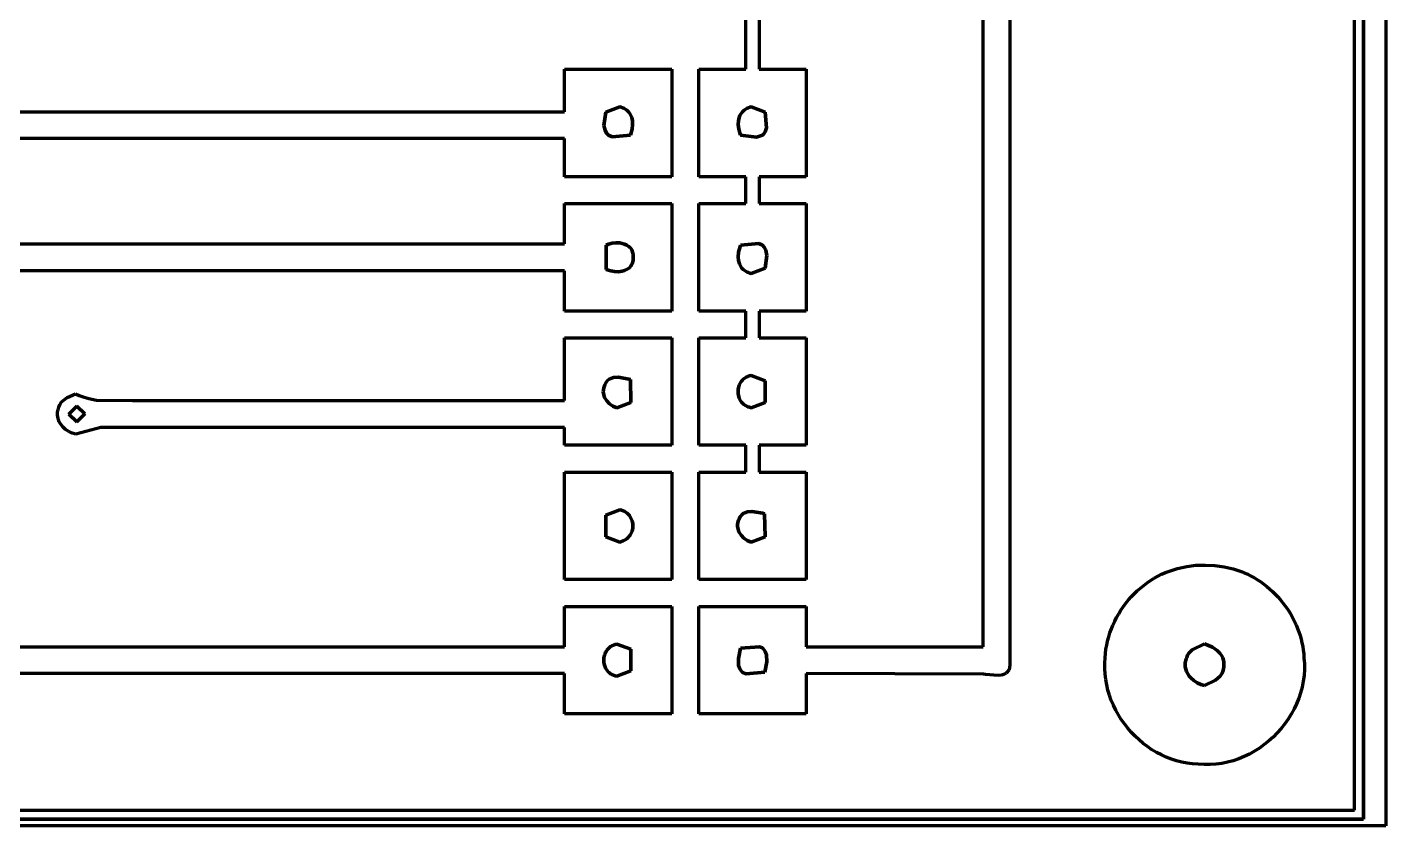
# Model space of a CAD drawing. Header units: millimetres. Extents: x 0 to 15.4, y 0 to 12.6.
# Drawn here: x 11.228 to 15.444, y 0 to 2.478 of the extents above; entities that cross this region are included whole.
import ezdxf

# ---------------------------------------------------------------- set-up
doc = ezdxf.new("R2010")
doc.units = ezdxf.units.MM
doc.layers.add('color#000000ff', color=7, linetype='CONTINUOUS', lineweight=100)
doc.layers.add('color#ffffffff', color=7, linetype='CONTINUOUS', lineweight=100)

msp = doc.modelspace()

# ---------------------------------------------------------------- linework, layer by layer
at = {"layer": 'color#000000ff'}
for p, q in [((15.375, 12.5902), (15.375, 0.0209)), ((15.3473, 0.0486), (15.3472, 12.5625)), ((14.2778, 11.7762), (14.2773, 0.4979)), ((14.1944, 0.5556), (14.1945, 3.9375)), ((13.4583, 2.3472), (13.4583, 3.0348)), ((13.5, 3.0348), (13.5, 2.3472)), ((12.8958, 2.3472), (13.2291, 2.3472)), ((12.8959, 2.2152), (12.8958, 2.3472)), ((13.2291, 2.3472), (13.2291, 2.0139)), ((13.3125, 2.0139), (13.3125, 2.3472)), ((13.3125, 2.3472), (13.4583, 2.3472)), ((13.5, 2.3472), (13.6458, 2.3472)), ((13.6458, 2.3472), (13.6458, 2.0139)), ((11.0966, 2.2156), (12.8959, 2.2152)), ((13.0235, 2.214), (13.018, 2.1728)), ((13.0673, 2.2306), (13.0235, 2.214)), ((13.0716, 2.2294), (13.0673, 2.2306)), ((13.0756, 2.228), (13.0716, 2.2294)), ((13.0793, 2.2264), (13.0756, 2.228)), ((13.0828, 2.2246), (13.0793, 2.2264)), ((13.0889, 2.2204), (13.0828, 2.2246)), ((13.0941, 2.2155), (13.0889, 2.2204)), ((13.0983, 2.21), (13.0941, 2.2155)), ((13.1017, 2.204), (13.0983, 2.21)), ((13.1042, 2.1975), (13.1017, 2.204)), ((13.1064, 2.1872), (13.1042, 2.1975)), ((13.4374, 2.1976), (13.4352, 2.1873)), ((13.4399, 2.2041), (13.4374, 2.1976)), ((13.4433, 2.2101), (13.4399, 2.2041)), ((13.4476, 2.2156), (13.4433, 2.2101)), ((13.4528, 2.2204), (13.4476, 2.2156)), ((13.4558, 2.2226), (13.4528, 2.2204)), ((13.459, 2.2246), (13.4558, 2.2226)), ((13.4625, 2.2264), (13.459, 2.2246)), ((13.4662, 2.2281), (13.4625, 2.2264)), ((13.4702, 2.2295), (13.4662, 2.2281)), ((13.4745, 2.2306), (13.4702, 2.2295)), ((13.5183, 2.2139), (13.4745, 2.2306)), ((13.5225, 2.1653), (13.5183, 2.2139)), ((13.018, 2.1728), (13.0212, 2.158)), ((13.0212, 2.158), (13.0261, 2.149)), ((13.1, 2.143), (13.1053, 2.1614)), ((13.1053, 2.1614), (13.107, 2.1763)), ((13.107, 2.1763), (13.1064, 2.1872)), ((13.4352, 2.1873), (13.4346, 2.1764)), ((13.4346, 2.1764), (13.4362, 2.1615)), ((13.4362, 2.1615), (13.4415, 2.1431)), ((13.5139, 2.1469), (13.5183, 2.1534)), ((13.5183, 2.1534), (13.5225, 2.1653)), ((12.8959, 2.132), (11.1097, 2.1321)), ((12.8959, 2.0138), (12.8959, 2.132)), ((13.0261, 2.149), (13.0317, 2.1427)), ((13.0317, 2.1427), (13.0432, 2.1381)), ((13.0432, 2.1381), (13.1, 2.143)), ((13.4415, 2.1431), (13.4913, 2.1366)), ((13.4913, 2.1366), (13.51, 2.1428)), ((13.51, 2.1428), (13.5139, 2.1469)), ((13.2291, 2.0139), (12.8959, 2.0138)), ((13.4583, 2.0139), (13.3125, 2.0139)), ((13.4583, 1.9306), (13.4583, 2.0139)), ((13.6458, 2.0139), (13.5, 2.0139)), ((13.5, 2.0139), (13.5, 1.9306)), ((12.8958, 1.8055), (12.8959, 1.9305)), ((12.8959, 1.9305), (13.2291, 1.9305)), ((13.2291, 1.9305), (13.2291, 1.5972)), ((13.3125, 1.5972), (13.3125, 1.9306)), ((13.3125, 1.9306), (13.4583, 1.9306)), ((13.5, 1.9306), (13.6458, 1.9305)), ((13.6458, 1.9305), (13.6458, 1.5972)), ((8.4427, 1.8067), (12.8958, 1.8055)), ((13.0319, 1.8045), (13.0249, 1.8015)), ((13.0249, 1.8015), (13.0249, 1.7263)), ((13.0432, 1.8075), (13.0319, 1.8045)), ((13.0552, 1.8089), (13.0432, 1.8075)), ((13.0671, 1.8085), (13.0552, 1.8089)), ((13.0748, 1.8071), (13.0671, 1.8085)), ((13.0821, 1.8049), (13.0748, 1.8071)), ((13.0888, 1.8019), (13.0821, 1.8049)), ((13.0948, 1.7979), (13.0888, 1.8019)), ((13.0975, 1.7955), (13.0948, 1.7979)), ((13.0999, 1.7929), (13.0975, 1.7955)), ((13.1021, 1.7901), (13.0999, 1.7929)), ((13.104, 1.787), (13.1021, 1.7901)), ((13.1056, 1.7837), (13.104, 1.787)), ((13.1068, 1.7801), (13.1056, 1.7837)), ((13.1078, 1.7763), (13.1068, 1.7801)), ((13.1083, 1.7722), (13.1078, 1.7763)), ((13.1085, 1.7679), (13.1083, 1.7722)), ((13.4356, 1.7793), (13.4346, 1.7644)), ((13.4402, 1.7978), (13.4356, 1.7793)), ((13.4416, 1.8014), (13.4402, 1.7978)), ((13.4985, 1.8064), (13.4416, 1.8014)), ((13.5101, 1.8016), (13.4985, 1.8064)), ((13.5156, 1.7954), (13.5101, 1.8016)), ((13.5204, 1.7865), (13.5156, 1.7954)), ((13.5235, 1.7692), (13.5204, 1.7865)), ((13.0882, 1.7256), (13.0942, 1.7294)), ((13.0942, 1.7294), (13.0969, 1.7317)), ((13.0969, 1.7317), (13.0994, 1.7342)), ((13.0994, 1.7342), (13.1016, 1.7369)), ((13.1016, 1.7369), (13.1035, 1.7399)), ((13.1035, 1.7399), (13.1052, 1.7432)), ((13.1052, 1.7432), (13.1065, 1.7467)), ((13.1065, 1.7467), (13.1075, 1.7504)), ((13.1075, 1.7504), (13.1081, 1.7544)), ((13.1081, 1.7544), (13.1084, 1.7587)), ((13.1083, 1.7633), (13.1085, 1.7679)), ((13.1084, 1.7587), (13.1083, 1.7633)), ((13.4346, 1.7644), (13.4357, 1.7537)), ((13.4357, 1.7537), (13.4386, 1.7436)), ((13.4386, 1.7436), (13.4415, 1.7374)), ((13.4415, 1.7374), (13.4453, 1.7316)), ((13.4453, 1.7316), (13.4501, 1.7264)), ((13.4746, 1.7138), (13.5184, 1.7306)), ((13.5184, 1.7306), (13.5235, 1.7692)), ((12.8959, 1.7223), (8.4028, 1.7222)), ((12.8959, 1.5972), (12.8959, 1.7223)), ((13.0249, 1.7263), (13.0283, 1.7248)), ((13.0283, 1.7248), (13.0392, 1.7214)), ((13.0392, 1.7214), (13.0509, 1.7195)), ((13.0509, 1.7195), (13.0627, 1.7192)), ((13.0627, 1.7192), (13.0743, 1.7207)), ((13.0743, 1.7207), (13.0815, 1.7227)), ((13.0815, 1.7227), (13.0882, 1.7256)), ((13.4501, 1.7264), (13.4558, 1.7219)), ((13.4558, 1.7219), (13.459, 1.7198)), ((13.459, 1.7198), (13.4625, 1.718)), ((13.4625, 1.718), (13.4663, 1.7164)), ((13.4663, 1.7164), (13.4703, 1.715)), ((13.4703, 1.715), (13.4746, 1.7138)), ((13.2291, 1.5972), (12.8959, 1.5972)), ((13.4583, 1.5972), (13.3125, 1.5972)), ((13.4583, 1.5139), (13.4583, 1.5972)), ((13.6458, 1.5972), (13.5, 1.5972)), ((13.5, 1.5972), (13.5, 1.5139)), ((12.8958, 1.3193), (12.8959, 1.5139)), ((12.8959, 1.5139), (13.2291, 1.5139)), ((13.2291, 1.5139), (13.2291, 1.1806)), ((13.3125, 1.1806), (13.3125, 1.5139)), ((13.3125, 1.5139), (13.4583, 1.5139)), ((13.5, 1.5139), (13.6458, 1.5139)), ((13.6458, 1.5139), (13.6458, 1.1806)), ((13.0633, 1.3919), (13.0477, 1.3909)), ((13.1, 1.385), (13.0633, 1.3919)), ((13.4595, 1.3919), (13.4552, 1.3893)), ((13.4641, 1.3941), (13.4595, 1.3919)), ((13.4691, 1.3959), (13.4641, 1.3941)), ((13.4745, 1.3973), (13.4691, 1.3959)), ((13.5185, 1.3806), (13.4745, 1.3973)), ((13.0162, 1.3528), (13.0159, 1.3465)), ((13.0173, 1.3591), (13.0162, 1.3528)), ((13.0195, 1.3655), (13.0173, 1.3591)), ((13.0209, 1.3687), (13.0195, 1.3655)), ((13.0223, 1.3719), (13.0209, 1.3687)), ((13.0238, 1.3748), (13.0223, 1.3719)), ((13.0255, 1.3775), (13.0238, 1.3748)), ((13.0294, 1.382), (13.0255, 1.3775)), ((13.034, 1.3856), (13.0294, 1.382)), ((13.0392, 1.3883), (13.034, 1.3856)), ((13.0477, 1.3909), (13.0392, 1.3883)), ((13.1017, 1.3138), (13.1, 1.385)), ((13.4345, 1.3541), (13.4341, 1.3495)), ((13.4341, 1.3495), (13.4341, 1.3449)), ((13.4352, 1.3586), (13.4345, 1.3541)), ((13.4364, 1.3631), (13.4352, 1.3586)), ((13.4379, 1.3674), (13.4364, 1.3631)), ((13.4398, 1.3716), (13.4379, 1.3674)), ((13.4421, 1.3757), (13.4398, 1.3716)), ((13.4448, 1.3795), (13.4421, 1.3757)), ((13.4479, 1.383), (13.4448, 1.3795)), ((13.4514, 1.3863), (13.4479, 1.383)), ((13.4552, 1.3893), (13.4514, 1.3863)), ((13.5184, 1.3138), (13.5185, 1.3806)), ((11.3288, 1.3065), (11.3336, 1.3145)), ((11.3336, 1.3145), (11.3521, 1.3284)), ((11.3521, 1.3284), (11.3783, 1.3406)), ((11.3783, 1.3406), (11.3897, 1.3351)), ((11.3897, 1.3351), (11.4013, 1.3305)), ((11.4013, 1.3305), (11.4191, 1.3253)), ((11.4191, 1.3253), (11.4433, 1.3211)), ((11.4433, 1.3211), (11.5551, 1.3194)), ((11.5551, 1.3194), (12.8958, 1.3193)), ((13.0159, 1.3465), (13.0172, 1.3375)), ((13.0172, 1.3375), (13.0201, 1.3289)), ((13.0201, 1.3289), (13.0265, 1.3185)), ((13.0265, 1.3185), (13.0352, 1.3095)), ((13.0352, 1.3095), (13.0458, 1.3022)), ((13.0578, 1.2972), (13.1017, 1.3138)), ((13.4341, 1.3449), (13.4345, 1.3403)), ((13.4345, 1.3403), (13.4352, 1.3357)), ((13.4352, 1.3357), (13.4364, 1.3313)), ((13.4364, 1.3313), (13.438, 1.3269)), ((13.438, 1.3269), (13.4399, 1.3227)), ((13.4399, 1.3227), (13.4422, 1.3187)), ((13.4422, 1.3187), (13.4449, 1.3149)), ((13.4449, 1.3149), (13.448, 1.3114)), ((13.448, 1.3114), (13.4515, 1.3081)), ((13.4515, 1.3081), (13.4553, 1.3052)), ((13.4746, 1.2972), (13.5184, 1.3138)), ((11.322, 1.2753), (11.3223, 1.2831)), ((11.3228, 1.2678), (11.322, 1.2753)), ((11.3223, 1.2831), (11.3229, 1.2871)), ((11.3247, 1.2605), (11.3228, 1.2678)), ((11.3229, 1.2871), (11.3238, 1.291)), ((11.3238, 1.291), (11.325, 1.2951)), ((11.325, 1.2951), (11.3266, 1.2991)), ((11.3266, 1.2991), (11.3288, 1.3065)), ((11.3819, 1.3021), (11.3574, 1.2777)), ((11.3574, 1.2777), (11.3821, 1.2534)), ((11.4064, 1.2779), (11.3819, 1.3021)), ((11.3821, 1.2534), (11.4064, 1.2779)), ((13.0458, 1.3022), (13.0578, 1.2972)), ((13.4553, 1.3052), (13.4596, 1.3026)), ((13.4596, 1.3026), (13.4642, 1.3003)), ((13.4642, 1.3003), (13.4692, 1.2985)), ((13.4692, 1.2985), (13.4746, 1.2972)), ((11.3276, 1.2535), (11.3247, 1.2605)), ((11.3313, 1.247), (11.3276, 1.2535)), ((11.3384, 1.2379), (11.3313, 1.247)), ((11.3471, 1.23), (11.3384, 1.2379)), ((11.3569, 1.2234), (11.3471, 1.23)), ((11.3677, 1.2183), (11.3569, 1.2234)), ((11.457, 1.2361), (11.3792, 1.2148)), ((12.8959, 1.2361), (11.457, 1.2361)), ((12.8958, 1.1806), (12.8959, 1.2361)), ((11.3792, 1.2148), (11.3677, 1.2183)), ((13.2291, 1.1806), (12.8958, 1.1806)), ((13.4583, 1.1806), (13.3125, 1.1806)), ((13.4583, 1.0972), (13.4583, 1.1806)), ((13.6458, 1.1806), (13.5, 1.1806)), ((13.5, 1.1806), (13.5, 1.0972)), ((12.8959, 1.0972), (13.2291, 1.0972)), ((12.8959, 0.7639), (12.8959, 1.0972)), ((13.2291, 1.0972), (13.2291, 0.7639)), ((13.3125, 0.7639), (13.3125, 1.0972)), ((13.3125, 1.0972), (13.4583, 1.0972)), ((13.5, 1.0972), (13.6458, 1.0972)), ((13.6458, 1.0972), (13.6458, 0.7639)), ((13.0674, 0.9806), (13.0235, 0.9641)), ((13.0727, 0.9792), (13.0674, 0.9806)), ((13.0777, 0.9774), (13.0727, 0.9792)), ((13.0823, 0.9752), (13.0777, 0.9774)), ((13.0865, 0.9725), (13.0823, 0.9752)), ((13.0903, 0.9696), (13.0865, 0.9725)), ((13.4553, 0.9713), (13.4501, 0.9685)), ((13.4638, 0.9741), (13.4553, 0.9713)), ((13.4764, 0.9753), (13.4638, 0.9741)), ((13.5112, 0.9699), (13.4764, 0.9753)), ((13.5167, 0.9683), (13.5112, 0.9699)), ((13.0235, 0.9641), (13.0233, 0.8971)), ((13.0937, 0.9663), (13.0903, 0.9696)), ((13.0968, 0.9627), (13.0937, 0.9663)), ((13.0995, 0.9589), (13.0968, 0.9627)), ((13.1018, 0.9549), (13.0995, 0.9589)), ((13.1037, 0.9507), (13.1018, 0.9549)), ((13.1052, 0.9463), (13.1037, 0.9507)), ((13.1063, 0.9419), (13.1052, 0.9463)), ((13.1071, 0.9373), (13.1063, 0.9419)), ((13.1075, 0.9328), (13.1071, 0.9373)), ((13.1071, 0.9236), (13.1075, 0.9281)), ((13.1075, 0.9281), (13.1075, 0.9328)), ((13.4328, 0.9353), (13.4326, 0.9291)), ((13.4326, 0.9291), (13.434, 0.9202)), ((13.4338, 0.9415), (13.4328, 0.9353)), ((13.4358, 0.9479), (13.4338, 0.9415)), ((13.4372, 0.9511), (13.4358, 0.9479)), ((13.4384, 0.9544), (13.4372, 0.9511)), ((13.4399, 0.9574), (13.4384, 0.9544)), ((13.4416, 0.9601), (13.4399, 0.9574)), ((13.4455, 0.9648), (13.4416, 0.9601)), ((13.4501, 0.9685), (13.4455, 0.9648)), ((13.5183, 0.8971), (13.5167, 0.9683)), ((13.0233, 0.8971), (13.067, 0.8805)), ((13.0774, 0.8837), (13.082, 0.8859)), ((13.082, 0.8859), (13.0863, 0.8885)), ((13.0863, 0.8885), (13.0901, 0.8914)), ((13.0901, 0.8914), (13.0936, 0.8947)), ((13.0936, 0.8947), (13.0967, 0.8982)), ((13.0967, 0.8982), (13.0994, 0.902)), ((13.0994, 0.902), (13.1017, 0.906)), ((13.1017, 0.906), (13.1036, 0.9102)), ((13.1036, 0.9102), (13.1051, 0.9146)), ((13.1051, 0.9146), (13.1063, 0.919)), ((13.1063, 0.919), (13.1071, 0.9236)), ((13.434, 0.9202), (13.437, 0.9117)), ((13.437, 0.9117), (13.4435, 0.9014)), ((13.4435, 0.9014), (13.4522, 0.8926)), ((13.4522, 0.8926), (13.4627, 0.8855)), ((13.4627, 0.8855), (13.4746, 0.8805)), ((13.4746, 0.8805), (13.5183, 0.8971)), ((13.067, 0.8805), (13.0724, 0.8819)), ((13.0724, 0.8819), (13.0774, 0.8837)), ((14.7979, 0.7981), (14.8264, 0.8045)), ((14.8264, 0.8045), (14.8553, 0.8082)), ((14.8553, 0.8082), (14.8844, 0.8092)), ((14.8844, 0.8092), (14.9135, 0.8076)), ((14.9135, 0.8076), (14.9423, 0.8035)), ((14.9423, 0.8035), (14.9708, 0.7969)), ((13.2291, 0.7639), (12.8959, 0.7639)), ((13.6458, 0.7639), (13.3125, 0.7639)), ((14.7036, 0.7539), (14.7144, 0.7612)), ((14.7144, 0.7612), (14.7255, 0.7681)), ((14.7255, 0.7681), (14.7369, 0.7744)), ((14.7369, 0.7744), (14.7486, 0.7803)), ((14.7486, 0.7803), (14.7606, 0.7856)), ((14.7606, 0.7856), (14.7728, 0.7903)), ((14.7728, 0.7903), (14.7852, 0.7945)), ((14.7852, 0.7945), (14.7979, 0.7981)), ((14.9708, 0.7969), (14.9985, 0.7879)), ((14.9985, 0.7879), (15.0053, 0.7852)), ((15.0053, 0.7852), (15.0159, 0.7803)), ((15.0159, 0.7803), (15.0263, 0.775)), ((15.0263, 0.775), (15.0365, 0.7693)), ((15.0365, 0.7693), (15.0464, 0.7632)), ((15.0464, 0.7632), (15.0562, 0.7567)), ((14.6546, 0.7105), (14.6636, 0.72)), ((14.6636, 0.72), (14.6731, 0.7291)), ((14.6731, 0.7291), (14.6829, 0.7378)), ((14.6829, 0.7378), (14.6931, 0.746)), ((14.6931, 0.746), (14.7036, 0.7539)), ((15.0562, 0.7567), (15.0656, 0.7499)), ((15.0656, 0.7499), (15.0748, 0.7427)), ((15.0748, 0.7427), (15.0838, 0.7352)), ((15.0838, 0.7352), (15.0924, 0.7274)), ((15.0924, 0.7274), (15.1008, 0.7192)), ((15.1008, 0.7192), (15.1089, 0.7108)), ((12.8959, 0.6805), (13.2291, 0.6806)), ((12.8959, 0.5555), (12.8959, 0.6805)), ((13.2291, 0.6806), (13.2291, 0.3472)), ((13.3125, 0.3472), (13.3125, 0.6806)), ((13.3125, 0.6806), (13.6458, 0.6805)), ((13.6458, 0.6805), (13.6458, 0.5555)), ((14.6224, 0.6691), (14.6298, 0.6799)), ((14.6298, 0.6799), (14.6376, 0.6905)), ((14.6376, 0.6905), (14.6459, 0.7007)), ((14.6459, 0.7007), (14.6546, 0.7105)), ((15.1089, 0.7108), (15.1166, 0.7021)), ((15.1166, 0.7021), (15.1241, 0.693)), ((15.1241, 0.693), (15.1312, 0.6838)), ((15.1312, 0.6838), (15.1379, 0.6743)), ((14.5976, 0.623), (14.603, 0.6349)), ((14.603, 0.6349), (14.609, 0.6466)), ((14.609, 0.6466), (14.6155, 0.658)), ((14.6155, 0.658), (14.6224, 0.6691)), ((15.1379, 0.6743), (15.1443, 0.6645)), ((15.1443, 0.6645), (15.1504, 0.6545)), ((15.1504, 0.6545), (15.156, 0.6443)), ((15.156, 0.6443), (15.1613, 0.6339)), ((15.1613, 0.6339), (15.1662, 0.6234)), ((14.5843, 0.586), (14.5882, 0.5985)), ((14.5882, 0.5985), (14.5926, 0.6109)), ((14.5926, 0.6109), (14.5976, 0.623)), ((15.1662, 0.6234), (15.1706, 0.6126)), ((15.1706, 0.6126), (15.1747, 0.6017)), ((15.1747, 0.6017), (15.1783, 0.5906)), ((15.1783, 0.5906), (15.1815, 0.5794)), ((8.8989, 0.5555), (12.8959, 0.5555)), ((13.0313, 0.5496), (13.0282, 0.5461)), ((13.0347, 0.5529), (13.0313, 0.5496)), ((13.0385, 0.5559), (13.0347, 0.5529)), ((13.0427, 0.5585), (13.0385, 0.5559)), ((13.0473, 0.5607), (13.0427, 0.5585)), ((13.0523, 0.5626), (13.0473, 0.5607)), ((13.0577, 0.564), (13.0523, 0.5626)), ((13.1014, 0.5476), (13.0577, 0.564)), ((13.4418, 0.5516), (13.435, 0.5191)), ((13.5006, 0.5558), (13.4418, 0.5516)), ((13.5098, 0.5518), (13.5006, 0.5558)), ((13.5139, 0.5475), (13.5098, 0.5518)), ((13.6458, 0.5555), (14.1944, 0.5556)), ((14.576, 0.5477), (14.5782, 0.5606)), ((14.5782, 0.5606), (14.5809, 0.5734)), ((14.5809, 0.5734), (14.5843, 0.586)), ((14.8822, 0.5646), (14.8436, 0.5457)), ((14.9061, 0.5544), (14.8822, 0.5646)), ((14.9212, 0.5438), (14.9061, 0.5544)), ((15.1815, 0.5794), (15.1842, 0.568)), ((15.1842, 0.568), (15.1865, 0.5566)), ((15.1865, 0.5566), (15.1882, 0.545)), ((13.0178, 0.5208), (13.0175, 0.5162)), ((13.0175, 0.5162), (13.0175, 0.5116)), ((13.0175, 0.5116), (13.0178, 0.507)), ((13.0186, 0.5253), (13.0178, 0.5208)), ((13.0178, 0.507), (13.0186, 0.5025)), ((13.0198, 0.5298), (13.0186, 0.5253)), ((13.0213, 0.5341), (13.0198, 0.5298)), ((13.0232, 0.5383), (13.0213, 0.5341)), ((13.0255, 0.5423), (13.0232, 0.5383)), ((13.0282, 0.5461), (13.0255, 0.5423)), ((13.1016, 0.4804), (13.1014, 0.5476)), ((13.435, 0.5191), (13.4358, 0.4975)), ((13.5186, 0.5406), (13.5139, 0.5475)), ((13.5168, 0.4764), (13.5232, 0.5091)), ((13.5223, 0.5307), (13.5186, 0.5406)), ((13.5232, 0.5091), (13.5223, 0.5307)), ((14.5724, 0.5045), (14.5735, 0.5215)), ((14.5735, 0.5215), (14.5745, 0.5346)), ((14.5745, 0.5346), (14.576, 0.5477)), ((14.8228, 0.5093), (14.8222, 0.5053)), ((14.8237, 0.5135), (14.8228, 0.5093)), ((14.8251, 0.5176), (14.8237, 0.5135)), ((14.8267, 0.5218), (14.8251, 0.5176)), ((14.8292, 0.5294), (14.8267, 0.5218)), ((14.8329, 0.5358), (14.8292, 0.5294)), ((14.8436, 0.5457), (14.8329, 0.5358)), ((14.9288, 0.5361), (14.9212, 0.5438)), ((14.935, 0.5274), (14.9288, 0.5361)), ((14.9381, 0.5211), (14.935, 0.5274)), ((14.9404, 0.5144), (14.9381, 0.5211)), ((14.9417, 0.5073), (14.9404, 0.5144)), ((14.942, 0.4998), (14.9417, 0.5073)), ((15.1882, 0.545), (15.1895, 0.5334)), ((15.1895, 0.5334), (15.1903, 0.5216)), ((15.1903, 0.5216), (15.1917, 0.5031)), ((12.8959, 0.4723), (8.8573, 0.4722)), ((12.8959, 0.3472), (12.8959, 0.4723)), ((13.0186, 0.5025), (13.0197, 0.4981)), ((13.0197, 0.4981), (13.0213, 0.4937)), ((13.0213, 0.4937), (13.0232, 0.4895)), ((13.0232, 0.4895), (13.0255, 0.4855)), ((13.0255, 0.4855), (13.0282, 0.4817)), ((13.0282, 0.4817), (13.0312, 0.4782)), ((13.0312, 0.4782), (13.0347, 0.4749)), ((13.0347, 0.4749), (13.0385, 0.4719)), ((13.0385, 0.4719), (13.0427, 0.4693)), ((13.0427, 0.4693), (13.0473, 0.4671)), ((13.0473, 0.4671), (13.0523, 0.4652)), ((13.0523, 0.4652), (13.0577, 0.4638)), ((13.0577, 0.4638), (13.1016, 0.4804)), ((13.4358, 0.4975), (13.4395, 0.4875)), ((13.4395, 0.4875), (13.4441, 0.4805)), ((13.4441, 0.4805), (13.4483, 0.4761)), ((13.4483, 0.4761), (13.4598, 0.4714)), ((13.4598, 0.4714), (13.5168, 0.4764)), ((14.1961, 0.4706), (13.6458, 0.4723)), ((13.6458, 0.4723), (13.6458, 0.3472)), ((14.2022, 0.4697), (14.1961, 0.4706)), ((14.2414, 0.4665), (14.2022, 0.4697)), ((14.2517, 0.4678), (14.2414, 0.4665)), ((14.258, 0.4695), (14.2517, 0.4678)), ((14.2637, 0.4721), (14.258, 0.4695)), ((14.2663, 0.4738), (14.2637, 0.4721)), ((14.2686, 0.4757), (14.2663, 0.4738)), ((14.2707, 0.4779), (14.2686, 0.4757)), ((14.2725, 0.4804), (14.2707, 0.4779)), ((14.2741, 0.4832), (14.2725, 0.4804)), ((14.2754, 0.4864), (14.2741, 0.4832)), ((14.2764, 0.4898), (14.2754, 0.4864)), ((14.277, 0.4937), (14.2764, 0.4898)), ((14.2773, 0.4979), (14.277, 0.4937)), ((14.5722, 0.4876), (14.5724, 0.5045)), ((14.5732, 0.4707), (14.5722, 0.4876)), ((14.5751, 0.454), (14.5732, 0.4707)), ((14.8222, 0.5053), (14.8219, 0.5012)), ((14.8219, 0.5012), (14.8222, 0.4933)), ((14.8222, 0.4933), (14.8237, 0.4857)), ((14.8237, 0.4857), (14.8263, 0.4783)), ((14.8263, 0.4783), (14.8298, 0.4714)), ((14.8298, 0.4714), (14.8343, 0.4648)), ((14.8343, 0.4648), (14.8395, 0.4588)), ((14.9154, 0.4519), (14.9302, 0.4643)), ((14.9302, 0.4643), (14.9363, 0.4735)), ((14.9363, 0.4735), (14.9392, 0.4817)), ((14.9392, 0.4817), (14.9403, 0.4879)), ((14.9403, 0.4879), (14.9412, 0.492)), ((14.9412, 0.492), (14.942, 0.4998)), ((15.1905, 0.4663), (15.1881, 0.4483)), ((15.1917, 0.4846), (15.1905, 0.4663)), ((15.1917, 0.5031), (15.1917, 0.4846)), ((14.5781, 0.4375), (14.5751, 0.454)), ((14.582, 0.4212), (14.5781, 0.4375)), ((14.8395, 0.4588), (14.8486, 0.4507)), ((14.8486, 0.4507), (14.8589, 0.444)), ((14.8589, 0.444), (14.8702, 0.4389)), ((14.8702, 0.4389), (14.8821, 0.4355)), ((14.8821, 0.4355), (14.9154, 0.4519)), ((15.1845, 0.4304), (15.1799, 0.4129)), ((15.1881, 0.4483), (15.1845, 0.4304)), ((14.5868, 0.4051), (14.582, 0.4212)), ((14.5925, 0.3893), (14.5868, 0.4051)), ((14.599, 0.3739), (14.5925, 0.3893)), ((15.1741, 0.3957), (15.1673, 0.3789)), ((15.1799, 0.4129), (15.1741, 0.3957)), ((13.2291, 0.3472), (12.8959, 0.3472)), ((13.6458, 0.3472), (13.3125, 0.3472)), ((14.6064, 0.3588), (14.599, 0.3739)), ((14.6146, 0.3441), (14.6064, 0.3588)), ((14.6235, 0.3299), (14.6146, 0.3441)), ((15.1508, 0.3465), (15.1412, 0.3311)), ((15.1595, 0.3625), (15.1508, 0.3465)), ((15.1673, 0.3789), (15.1595, 0.3625)), ((14.6332, 0.3161), (14.6235, 0.3299)), ((14.6435, 0.3028), (14.6332, 0.3161)), ((14.6546, 0.2901), (14.6435, 0.3028)), ((15.1194, 0.302), (15.1073, 0.2884)), ((15.1307, 0.3162), (15.1194, 0.302)), ((15.1412, 0.3311), (15.1307, 0.3162)), ((14.6662, 0.278), (14.6546, 0.2901)), ((14.6785, 0.2665), (14.6662, 0.278)), ((14.6914, 0.2557), (14.6785, 0.2665)), ((14.7048, 0.2456), (14.6914, 0.2557)), ((15.081, 0.2632), (15.0668, 0.2518)), ((15.0945, 0.2754), (15.081, 0.2632)), ((15.1073, 0.2884), (15.0945, 0.2754)), ((14.7187, 0.2362), (14.7048, 0.2456)), ((14.7331, 0.2276), (14.7187, 0.2362)), ((14.7479, 0.2199), (14.7331, 0.2276)), ((14.7631, 0.213), (14.7479, 0.2199)), ((14.7788, 0.2069), (14.7631, 0.213)), ((15.0045, 0.2148), (14.9878, 0.2079)), ((15.0209, 0.2227), (15.0045, 0.2148)), ((15.0367, 0.2315), (15.0209, 0.2227)), ((15.052, 0.2412), (15.0367, 0.2315)), ((15.0668, 0.2518), (15.052, 0.2412)), ((14.7948, 0.2018), (14.7788, 0.2069)), ((14.8111, 0.1977), (14.7948, 0.2018)), ((14.8277, 0.1946), (14.8111, 0.1977)), ((14.8446, 0.1925), (14.8277, 0.1946)), ((14.8617, 0.1915), (14.8446, 0.1925)), ((14.8803, 0.1902), (14.8617, 0.1915)), ((14.8988, 0.1901), (14.8803, 0.1902)), ((14.9172, 0.1913), (14.8988, 0.1901)), ((14.9353, 0.1938), (14.9172, 0.1913)), ((14.9531, 0.1974), (14.9353, 0.1938)), ((14.9706, 0.2021), (14.9531, 0.1974)), ((14.9878, 0.2079), (14.9706, 0.2021)), ((0.3055, 0.0486), (15.3473, 0.0486)), ((15.375, 0.0209), (0.2778, 0.0209))]:
    msp.add_line(p, q, dxfattribs=at)
at = {"layer": 'color#ffffffff'}
for p, q in [((15.4444, 12.6111), (15.4444, 0)), ((15.375, 0.0209), (15.375, 12.5902)), ((13.018, 2.1728), (13.0235, 2.214)), ((13.0235, 2.214), (13.0673, 2.2306)), ((13.0673, 2.2306), (13.0716, 2.2294)), ((13.0716, 2.2294), (13.0756, 2.228)), ((13.0756, 2.228), (13.0793, 2.2264)), ((13.0793, 2.2264), (13.0828, 2.2246)), ((13.0828, 2.2246), (13.0889, 2.2204)), ((13.0889, 2.2204), (13.0941, 2.2155)), ((13.0941, 2.2155), (13.0983, 2.21)), ((13.0983, 2.21), (13.1017, 2.204)), ((13.1017, 2.204), (13.1042, 2.1975)), ((13.1042, 2.1975), (13.1064, 2.1872)), ((13.4352, 2.1873), (13.4374, 2.1976)), ((13.4374, 2.1976), (13.4399, 2.2041)), ((13.4399, 2.2041), (13.4433, 2.2101)), ((13.4433, 2.2101), (13.4476, 2.2156)), ((13.4476, 2.2156), (13.4528, 2.2204)), ((13.4528, 2.2204), (13.4558, 2.2226)), ((13.4558, 2.2226), (13.459, 2.2246)), ((13.459, 2.2246), (13.4625, 2.2264)), ((13.4625, 2.2264), (13.4662, 2.2281)), ((13.4662, 2.2281), (13.4702, 2.2295)), ((13.4702, 2.2295), (13.4745, 2.2306)), ((13.4745, 2.2306), (13.5183, 2.2139)), ((13.5183, 2.2139), (13.5225, 2.1653)), ((13.0212, 2.158), (13.018, 2.1728)), ((13.0261, 2.149), (13.0212, 2.158)), ((13.1053, 2.1614), (13.1, 2.143)), ((13.107, 2.1763), (13.1053, 2.1614)), ((13.1064, 2.1872), (13.107, 2.1763)), ((13.4346, 2.1764), (13.4352, 2.1873)), ((13.4362, 2.1615), (13.4346, 2.1764)), ((13.4415, 2.1431), (13.4362, 2.1615)), ((13.5183, 2.1534), (13.5139, 2.1469)), ((13.5225, 2.1653), (13.5183, 2.1534)), ((13.0317, 2.1427), (13.0261, 2.149)), ((13.0432, 2.1381), (13.0317, 2.1427)), ((13.1, 2.143), (13.0432, 2.1381)), ((13.4913, 2.1366), (13.4415, 2.1431)), ((13.51, 2.1428), (13.4913, 2.1366)), ((13.5139, 2.1469), (13.51, 2.1428)), ((13.0249, 1.8015), (13.0319, 1.8045)), ((13.0249, 1.7263), (13.0249, 1.8015)), ((13.0319, 1.8045), (13.0432, 1.8075)), ((13.0432, 1.8075), (13.0552, 1.8089)), ((13.0552, 1.8089), (13.0671, 1.8085)), ((13.0671, 1.8085), (13.0748, 1.8071)), ((13.0748, 1.8071), (13.0821, 1.8049)), ((13.0821, 1.8049), (13.0888, 1.8019)), ((13.0888, 1.8019), (13.0948, 1.7979)), ((13.0948, 1.7979), (13.0975, 1.7955)), ((13.0975, 1.7955), (13.0999, 1.7929)), ((13.0999, 1.7929), (13.1021, 1.7901)), ((13.1021, 1.7901), (13.104, 1.787)), ((13.104, 1.787), (13.1056, 1.7837)), ((13.1056, 1.7837), (13.1068, 1.7801)), ((13.1068, 1.7801), (13.1078, 1.7763)), ((13.1078, 1.7763), (13.1083, 1.7722)), ((13.1083, 1.7722), (13.1085, 1.7679)), ((13.4346, 1.7644), (13.4356, 1.7793)), ((13.4356, 1.7793), (13.4402, 1.7978)), ((13.4402, 1.7978), (13.4416, 1.8014)), ((13.4416, 1.8014), (13.4985, 1.8064)), ((13.4985, 1.8064), (13.5101, 1.8016)), ((13.5101, 1.8016), (13.5156, 1.7954)), ((13.5156, 1.7954), (13.5204, 1.7865)), ((13.5204, 1.7865), (13.5235, 1.7692)), ((13.0942, 1.7294), (13.0882, 1.7256)), ((13.0969, 1.7317), (13.0942, 1.7294)), ((13.0994, 1.7342), (13.0969, 1.7317)), ((13.1016, 1.7369), (13.0994, 1.7342)), ((13.1035, 1.7399), (13.1016, 1.7369)), ((13.1052, 1.7432), (13.1035, 1.7399)), ((13.1065, 1.7467), (13.1052, 1.7432)), ((13.1075, 1.7504), (13.1065, 1.7467)), ((13.1081, 1.7544), (13.1075, 1.7504)), ((13.1084, 1.7587), (13.1081, 1.7544)), ((13.1085, 1.7679), (13.1083, 1.7633)), ((13.1083, 1.7633), (13.1084, 1.7587)), ((13.4357, 1.7537), (13.4346, 1.7644)), ((13.4386, 1.7436), (13.4357, 1.7537)), ((13.4415, 1.7374), (13.4386, 1.7436)), ((13.4453, 1.7316), (13.4415, 1.7374)), ((13.4501, 1.7264), (13.4453, 1.7316)), ((13.5184, 1.7306), (13.4746, 1.7138)), ((13.5235, 1.7692), (13.5184, 1.7306)), ((13.0283, 1.7248), (13.0249, 1.7263)), ((13.0392, 1.7214), (13.0283, 1.7248)), ((13.0509, 1.7195), (13.0392, 1.7214)), ((13.0627, 1.7192), (13.0509, 1.7195)), ((13.0743, 1.7207), (13.0627, 1.7192)), ((13.0815, 1.7227), (13.0743, 1.7207)), ((13.0882, 1.7256), (13.0815, 1.7227)), ((13.4558, 1.7219), (13.4501, 1.7264)), ((13.459, 1.7198), (13.4558, 1.7219)), ((13.4625, 1.718), (13.459, 1.7198)), ((13.4663, 1.7164), (13.4625, 1.718)), ((13.4703, 1.715), (13.4663, 1.7164)), ((13.4746, 1.7138), (13.4703, 1.715)), ((13.0477, 1.3909), (13.0633, 1.3919)), ((13.0633, 1.3919), (13.1, 1.385)), ((13.4552, 1.3893), (13.4595, 1.3919)), ((13.4595, 1.3919), (13.4641, 1.3941)), ((13.4641, 1.3941), (13.4691, 1.3959)), ((13.4691, 1.3959), (13.4745, 1.3973)), ((13.4745, 1.3973), (13.5185, 1.3806)), ((13.0159, 1.3465), (13.0162, 1.3528)), ((13.0162, 1.3528), (13.0173, 1.3591)), ((13.0173, 1.3591), (13.0195, 1.3655)), ((13.0195, 1.3655), (13.0209, 1.3687)), ((13.0209, 1.3687), (13.0223, 1.3719)), ((13.0223, 1.3719), (13.0238, 1.3748)), ((13.0238, 1.3748), (13.0255, 1.3775)), ((13.0255, 1.3775), (13.0294, 1.382)), ((13.0294, 1.382), (13.034, 1.3856)), ((13.034, 1.3856), (13.0392, 1.3883)), ((13.0392, 1.3883), (13.0477, 1.3909)), ((13.1, 1.385), (13.1017, 1.3138)), ((13.4341, 1.3495), (13.4345, 1.3541)), ((13.4341, 1.3449), (13.4341, 1.3495)), ((13.4345, 1.3541), (13.4352, 1.3586)), ((13.4352, 1.3586), (13.4364, 1.3631)), ((13.4364, 1.3631), (13.4379, 1.3674)), ((13.4379, 1.3674), (13.4398, 1.3716)), ((13.4398, 1.3716), (13.4421, 1.3757)), ((13.4421, 1.3757), (13.4448, 1.3795)), ((13.4448, 1.3795), (13.4479, 1.383)), ((13.4479, 1.383), (13.4514, 1.3863)), ((13.4514, 1.3863), (13.4552, 1.3893)), ((13.5185, 1.3806), (13.5184, 1.3138)), ((13.0172, 1.3375), (13.0159, 1.3465)), ((13.0201, 1.3289), (13.0172, 1.3375)), ((13.0265, 1.3185), (13.0201, 1.3289)), ((13.0352, 1.3095), (13.0265, 1.3185)), ((13.0458, 1.3022), (13.0352, 1.3095)), ((13.1017, 1.3138), (13.0578, 1.2972)), ((13.4345, 1.3403), (13.4341, 1.3449)), ((13.4352, 1.3357), (13.4345, 1.3403)), ((13.4364, 1.3313), (13.4352, 1.3357)), ((13.438, 1.3269), (13.4364, 1.3313)), ((13.4399, 1.3227), (13.438, 1.3269)), ((13.4422, 1.3187), (13.4399, 1.3227)), ((13.4449, 1.3149), (13.4422, 1.3187)), ((13.448, 1.3114), (13.4449, 1.3149)), ((13.4515, 1.3081), (13.448, 1.3114)), ((13.4553, 1.3052), (13.4515, 1.3081)), ((13.5184, 1.3138), (13.4746, 1.2972)), ((11.3574, 1.2777), (11.3819, 1.3021)), ((11.3821, 1.2534), (11.3574, 1.2777)), ((11.3819, 1.3021), (11.4064, 1.2779)), ((11.4064, 1.2779), (11.3821, 1.2534)), ((13.0578, 1.2972), (13.0458, 1.3022)), ((13.4596, 1.3026), (13.4553, 1.3052)), ((13.4642, 1.3003), (13.4596, 1.3026)), ((13.4692, 1.2985), (13.4642, 1.3003)), ((13.4746, 1.2972), (13.4692, 1.2985)), ((13.0235, 0.9641), (13.0674, 0.9806)), ((13.0674, 0.9806), (13.0727, 0.9792)), ((13.0727, 0.9792), (13.0777, 0.9774)), ((13.0777, 0.9774), (13.0823, 0.9752)), ((13.0823, 0.9752), (13.0865, 0.9725)), ((13.0865, 0.9725), (13.0903, 0.9696)), ((13.4501, 0.9685), (13.4553, 0.9713)), ((13.4553, 0.9713), (13.4638, 0.9741)), ((13.4638, 0.9741), (13.4764, 0.9753)), ((13.4764, 0.9753), (13.5112, 0.9699)), ((13.5112, 0.9699), (13.5167, 0.9683)), ((13.0233, 0.8971), (13.0235, 0.9641)), ((13.0903, 0.9696), (13.0937, 0.9663)), ((13.0937, 0.9663), (13.0968, 0.9627)), ((13.0968, 0.9627), (13.0995, 0.9589)), ((13.0995, 0.9589), (13.1018, 0.9549)), ((13.1018, 0.9549), (13.1037, 0.9507)), ((13.1037, 0.9507), (13.1052, 0.9463)), ((13.1052, 0.9463), (13.1063, 0.9419)), ((13.1063, 0.9419), (13.1071, 0.9373)), ((13.1071, 0.9373), (13.1075, 0.9328)), ((13.1075, 0.9281), (13.1071, 0.9236)), ((13.1075, 0.9328), (13.1075, 0.9281)), ((13.4326, 0.9291), (13.4328, 0.9353)), ((13.434, 0.9202), (13.4326, 0.9291)), ((13.4328, 0.9353), (13.4338, 0.9415)), ((13.4338, 0.9415), (13.4358, 0.9479)), ((13.4358, 0.9479), (13.4372, 0.9511)), ((13.4372, 0.9511), (13.4384, 0.9544)), ((13.4384, 0.9544), (13.4399, 0.9574)), ((13.4399, 0.9574), (13.4416, 0.9601)), ((13.4416, 0.9601), (13.4455, 0.9648)), ((13.4455, 0.9648), (13.4501, 0.9685)), ((13.5167, 0.9683), (13.5183, 0.8971)), ((13.067, 0.8805), (13.0233, 0.8971)), ((13.082, 0.8859), (13.0774, 0.8837)), ((13.0863, 0.8885), (13.082, 0.8859)), ((13.0901, 0.8914), (13.0863, 0.8885)), ((13.0936, 0.8947), (13.0901, 0.8914)), ((13.0967, 0.8982), (13.0936, 0.8947)), ((13.0994, 0.902), (13.0967, 0.8982)), ((13.1017, 0.906), (13.0994, 0.902)), ((13.1036, 0.9102), (13.1017, 0.906)), ((13.1051, 0.9146), (13.1036, 0.9102)), ((13.1063, 0.919), (13.1051, 0.9146)), ((13.1071, 0.9236), (13.1063, 0.919)), ((13.437, 0.9117), (13.434, 0.9202)), ((13.4435, 0.9014), (13.437, 0.9117)), ((13.4522, 0.8926), (13.4435, 0.9014)), ((13.4627, 0.8855), (13.4522, 0.8926)), ((13.4746, 0.8805), (13.4627, 0.8855)), ((13.5183, 0.8971), (13.4746, 0.8805)), ((13.0724, 0.8819), (13.067, 0.8805)), ((13.0774, 0.8837), (13.0724, 0.8819)), ((13.0282, 0.5461), (13.0313, 0.5496)), ((13.0313, 0.5496), (13.0347, 0.5529)), ((13.0347, 0.5529), (13.0385, 0.5559)), ((13.0385, 0.5559), (13.0427, 0.5585)), ((13.0427, 0.5585), (13.0473, 0.5607)), ((13.0473, 0.5607), (13.0523, 0.5626)), ((13.0523, 0.5626), (13.0577, 0.564)), ((13.0577, 0.564), (13.1014, 0.5476)), ((13.435, 0.5191), (13.4418, 0.5516)), ((13.4418, 0.5516), (13.5006, 0.5558)), ((13.5006, 0.5558), (13.5098, 0.5518)), ((13.5098, 0.5518), (13.5139, 0.5475)), ((14.8436, 0.5457), (14.8822, 0.5646)), ((14.8822, 0.5646), (14.9061, 0.5544)), ((14.9061, 0.5544), (14.9212, 0.5438)), ((13.0175, 0.5162), (13.0178, 0.5208)), ((13.0175, 0.5116), (13.0175, 0.5162)), ((13.0178, 0.507), (13.0175, 0.5116)), ((13.0178, 0.5208), (13.0186, 0.5253)), ((13.0186, 0.5025), (13.0178, 0.507)), ((13.0186, 0.5253), (13.0198, 0.5298)), ((13.0198, 0.5298), (13.0213, 0.5341)), ((13.0213, 0.5341), (13.0232, 0.5383)), ((13.0232, 0.5383), (13.0255, 0.5423)), ((13.0255, 0.5423), (13.0282, 0.5461)), ((13.1014, 0.5476), (13.1016, 0.4804)), ((13.4358, 0.4975), (13.435, 0.5191)), ((13.5139, 0.5475), (13.5186, 0.5406)), ((13.5232, 0.5091), (13.5168, 0.4764)), ((13.5186, 0.5406), (13.5223, 0.5307)), ((13.5223, 0.5307), (13.5232, 0.5091)), ((14.8222, 0.5053), (14.8228, 0.5093)), ((14.8228, 0.5093), (14.8237, 0.5135)), ((14.8237, 0.5135), (14.8251, 0.5176)), ((14.8251, 0.5176), (14.8267, 0.5218)), ((14.8267, 0.5218), (14.8292, 0.5294)), ((14.8292, 0.5294), (14.8329, 0.5358)), ((14.8329, 0.5358), (14.8436, 0.5457)), ((14.9212, 0.5438), (14.9288, 0.5361)), ((14.9288, 0.5361), (14.935, 0.5274)), ((14.935, 0.5274), (14.9381, 0.5211)), ((14.9381, 0.5211), (14.9404, 0.5144)), ((14.9404, 0.5144), (14.9417, 0.5073)), ((14.9417, 0.5073), (14.942, 0.4998)), ((13.0197, 0.4981), (13.0186, 0.5025)), ((13.0213, 0.4937), (13.0197, 0.4981)), ((13.0232, 0.4895), (13.0213, 0.4937)), ((13.0255, 0.4855), (13.0232, 0.4895)), ((13.0282, 0.4817), (13.0255, 0.4855)), ((13.0312, 0.4782), (13.0282, 0.4817)), ((13.0347, 0.4749), (13.0312, 0.4782)), ((13.0385, 0.4719), (13.0347, 0.4749)), ((13.0427, 0.4693), (13.0385, 0.4719)), ((13.0473, 0.4671), (13.0427, 0.4693)), ((13.0523, 0.4652), (13.0473, 0.4671)), ((13.0577, 0.4638), (13.0523, 0.4652)), ((13.1016, 0.4804), (13.0577, 0.4638)), ((13.4395, 0.4875), (13.4358, 0.4975)), ((13.4441, 0.4805), (13.4395, 0.4875)), ((13.4483, 0.4761), (13.4441, 0.4805)), ((13.4598, 0.4714), (13.4483, 0.4761)), ((13.5168, 0.4764), (13.4598, 0.4714)), ((14.8219, 0.5012), (14.8222, 0.5053)), ((14.8222, 0.4933), (14.8219, 0.5012)), ((14.8237, 0.4857), (14.8222, 0.4933)), ((14.8263, 0.4783), (14.8237, 0.4857)), ((14.8298, 0.4714), (14.8263, 0.4783)), ((14.8343, 0.4648), (14.8298, 0.4714)), ((14.8395, 0.4588), (14.8343, 0.4648)), ((14.9302, 0.4643), (14.9154, 0.4519)), ((14.9363, 0.4735), (14.9302, 0.4643)), ((14.9392, 0.4817), (14.9363, 0.4735)), ((14.9403, 0.4879), (14.9392, 0.4817)), ((14.9412, 0.492), (14.9403, 0.4879)), ((14.942, 0.4998), (14.9412, 0.492)), ((14.8486, 0.4507), (14.8395, 0.4588)), ((14.8589, 0.444), (14.8486, 0.4507)), ((14.8702, 0.4389), (14.8589, 0.444)), ((14.8821, 0.4355), (14.8702, 0.4389)), ((14.9154, 0.4519), (14.8821, 0.4355)), ((15.4444, 0), (0, 0)), ((0.2778, 0.0209), (15.375, 0.0209))]:
    msp.add_line(p, q, dxfattribs=at)

doc.saveas('drawing.dxf')
